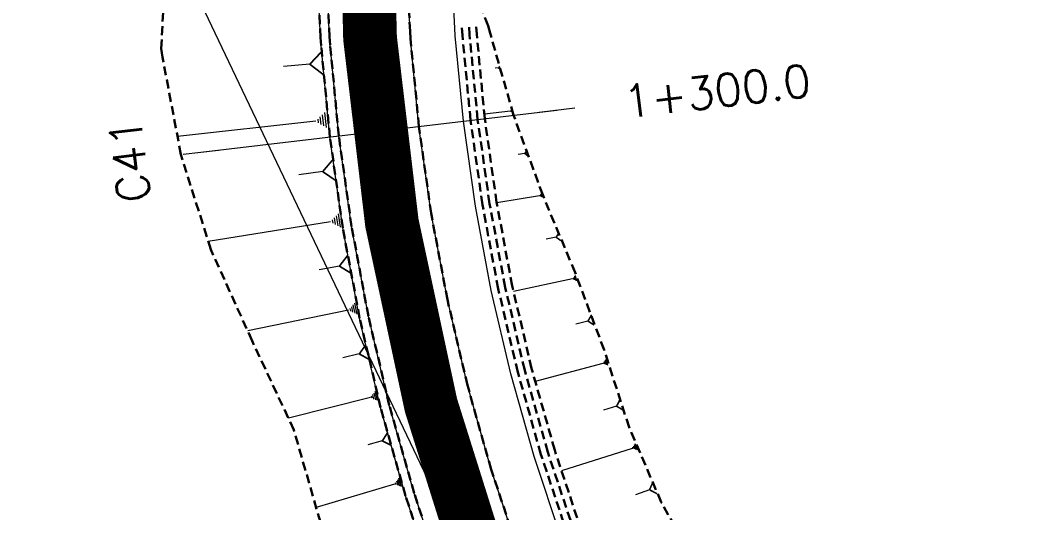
# Model space of a CAD drawing. Header units: metres. Extents: x 544752 to 548977, y 1840603 to 1844608.
# Drawn here: x 548320.4 to 548377.1, y 1841863.6 to 1841891.1 of the extents above; entities that cross this region are included whole.
import ezdxf

# ---------------------------------------------------------------- set-up
doc = ezdxf.new("R2010")
doc.units = ezdxf.units.M
doc.header["$MEASUREMENT"] = 0
for name, pattern in [('ACAD_ISO02W100', [15, 12, -3]), ('Anordnung Grundriss$0$GESTRICHELT', [0.75, 0.5, -0.25]), ('HIDDEN', [0.375, 0.25, -0.125])]:
    doc.linetypes.add(name, pattern=pattern)
doc.layers.add('C-ROAD', color=7, linetype='Continuous')
for name, color, linetype, lineweight in [('C-ROAD-CORR', 5, 'Continuous', 0), ('C-ROAD-SAMP', 150, 'HIDDEN', 0), ('C-ROAD-SAMP-TEXT', 11, 'Continuous', 0), ('C-TOPO-FEAT', 94, 'Continuous', 5)]:
    doc.layers.add(name, color=color, linetype=linetype, lineweight=lineweight)

msp = doc.modelspace()

# ---------------------------------------------------------------- linework, layer by layer
at = {"layer": 'C-ROAD-CORR', "color": 160, "linetype": 'Continuous'}
for p, q in [((548336.5328275345, 1841888.614411527, 521.9118069524227), (548335.0742674501, 1841888.495153053, 520.9360333920363)), ((548347.0639203038, 1841888.408265007, 523.3517368310985), (548346.8648938999, 1841888.389944909, 523.1518245425377)), ((548337.014189678, 1841885.348530079, 522.0149539276391), (548336.991122172, 1841885.558484014, 522.0149539276391)), ((548337.1656927208, 1841885.258931449, 522.1088428651266), (548337.119557709, 1841885.678839319, 522.1088428651266)), ((548337.3171957637, 1841885.169332819, 522.202731802614), (548337.2479932458, 1841885.799194624, 522.202731802614)), ((548337.4686988065, 1841885.079734189, 522.2966207401015), (548337.3764287828, 1841885.919549929, 522.2966207401015)), ((548347.720465591, 1841885.999344819, 523.7692228836642), (548346.269804522, 1841885.831074516, 522.3087666242801)), ((548347.7444620562, 1841885.98534858, 523.7914478773528), (548347.7406209897, 1841886.018462479, 523.7914478773528)), ((548347.7684585215, 1841885.971352343, 523.8136728710414), (548347.7607763885, 1841886.037580139, 523.8136728710414)), ((548347.7924549867, 1841885.957356104, 523.83589786473), (548347.7809317872, 1841886.056697799, 523.83589786473)), ((548347.816451452, 1841885.943359867, 523.8581228584186), (548347.801087186, 1841886.075815459, 523.8581228584186)), ((548336.8626866351, 1841885.438128709, 521.9210649901516), (548329.1510240103, 1841884.590853218, 516.7482173555703)), ((548348.5257352449, 1841883.637983412, 524.230171082663), (548348.1553909371, 1841883.586139449, 523.8561363861137)), ((548337.2524536701, 1841882.622978923, 521.929600528393), (548335.9243901414, 1841882.443649417, 521.0359704109759)), ((548349.348037875, 1841881.280450133, 524.6958190777622), (548346.9572558311, 1841880.887520217, 522.2729584706912)), ((548349.3889060718, 1841881.259142252, 524.7326906846998), (548349.3799365355, 1841881.313717395, 524.7326906846998)), ((548349.4297742685, 1841881.237834372, 524.7695622916375), (548349.411835196, 1841881.346984657, 524.7695622916375)), ((548349.4706424653, 1841881.216526491, 524.8064338985752), (548349.4437338564, 1841881.38025192, 524.8064338985752)), ((548349.511510662, 1841881.195218611, 524.8433055055128), (548349.4756325169, 1841881.413519182, 524.8433055055128)), ((548337.8297471212, 1841879.742649721, 522.0216789864372), (548337.7999694814, 1841879.928335517, 522.0216789864372)), ((548337.968426472, 1841879.669658583, 522.1052672976845), (548337.9088711923, 1841880.041030175, 522.1052672976845)), ((548338.1071058228, 1841879.596667445, 522.1888556089317), (548338.0177729032, 1841880.153724833, 522.1888556089317)), ((548338.2457851735, 1841879.523676306, 522.272443920179), (548338.1266746141, 1841880.266419491, 522.272443920179)), ((548337.6910677705, 1841879.815640859, 521.93809067519), (548330.8709478294, 1841878.721927287, 517.3328732586906)), ((548350.2757251008, 1841878.962249248, 525.1503462913108), (548349.7245998841, 1841878.85813033, 524.5893554892566)), ((548338.1853106625, 1841877.350972779, 521.9462710705205), (548337.0503200504, 1841877.14332873, 521.176839846853)), ((548351.194691966, 1841876.63835078, 525.579641011857), (548347.9004737564, 1841875.933436946, 522.2106577682623)), ((548351.252868027, 1841876.611480008, 525.6309094181897), (548351.2367772039, 1841876.686675982, 525.6309094181897)), ((548351.3110440879, 1841876.584609237, 525.6821778245225), (548351.2788624417, 1841876.735001185, 525.6821778245225)), ((548351.3692201488, 1841876.557738465, 525.7334462308552), (548351.3209476795, 1841876.783326387, 525.7334462308552)), ((548351.4273962097, 1841876.530867693, 525.7847146371879), (548351.3630329173, 1841876.831651589, 525.7847146371879)), ((548338.700755122, 1841874.892163945, 521.9542318512975), (548333.0678166747, 1841873.733380893, 518.1198738084462)), ((548338.8187708039, 1841874.836515637, 522.0238277583162), (548338.7872218887, 1841874.989877474, 522.0238277583162)), ((548338.9367864856, 1841874.780867329, 522.0934236653349), (548338.8736886554, 1841875.087591002, 522.0934236653349)), ((548339.0548021675, 1841874.725219021, 522.1630195723535), (548338.9601554221, 1841875.18530453, 522.1630195723535)), ((548339.1728178492, 1841874.669570713, 522.2326154793722), (548339.0466221889, 1841875.283018058, 522.2326154793722)), ((548352.0512522339, 1841874.285905281, 525.8338265918225), (548351.363541554, 1841874.121092664, 525.1264922747984)), ((548339.295980048, 1841872.452476446, 521.9498998667154), (548338.3695475416, 1841872.240614566, 521.3161537981528)), ((548352.9504440124, 1841871.894937764, 526.0834485152626), (548352.9275603839, 1841871.981027826, 526.0834485152626)), ((548353.0192792009, 1841871.867148486, 526.1428425135442), (548352.9735119437, 1841872.039328608, 526.1428425135442)), ((548353.0881143893, 1841871.839359208, 526.2022365118258), (548353.0194635036, 1841872.097629392, 526.2022365118258)), ((548353.1569495779, 1841871.81156993, 526.2616305101075), (548353.0654150634, 1841872.155930175, 526.2616305101075)), ((548352.881608824, 1841871.922727042, 526.024054516981), (548349.1099896072, 1841870.92019165, 522.12096380682)), ((548340.209522967, 1841869.895392799, 522.1131849930742), (548340.1153772508, 1841870.269147211, 522.1131849930742)), ((548340.3082704557, 1841869.854021667, 522.1702936845602), (548340.1827428342, 1841870.352360883, 522.1702936845602)), ((548339.9132805008, 1841870.019506195, 521.9418589186164), (548335.3372700516, 1841868.866846141, 518.7954482743465)), ((548340.0120279895, 1841869.978135063, 521.9989676101023), (548339.9806460842, 1841870.102719867, 521.9989676101023)), ((548340.1107754783, 1841869.936763931, 522.0560763015883), (548340.0480116674, 1841870.185933539, 522.0560763015883)), ((548353.6466216419, 1841869.535133685, 526.0558983261819), (548352.9077946283, 1841869.319050036, 525.285966284205)), ((548340.5782104934, 1841867.600371449, 521.9041966204259), (548339.7759551187, 1841867.37946937, 521.3493255235455)), ((548354.8061563912, 1841867.081019195, 526.3847696064108), (548354.691435292, 1841867.44008949, 526.3847696064108)), ((548354.5094156454, 1841867.18407361, 526.1334251427725), (548350.5765907309, 1841865.927556422, 522.0040368991802)), ((548354.5836008318, 1841867.158310006, 526.1962612586821), (548354.5549205571, 1841867.24807758, 526.1962612586821)), ((548354.6577860182, 1841867.132546403, 526.2590973745916), (548354.6004254688, 1841867.31208155, 526.2590973745916)), ((548354.7319712047, 1841867.106782799, 526.3219334905012), (548354.6459303803, 1841867.37608552, 526.3219334905012)), ((548341.2610132019, 1841865.185974557, 521.8555532296386), (548336.8902213378, 1841863.87866661, 518.8137364374394)), ((548341.3581413007, 1841865.150203872, 521.9107636237892), (548341.3225489268, 1841865.26920174, 521.9107636237892)), ((548341.4552693994, 1841865.114433188, 521.9659740179397), (548341.3840846518, 1841865.352428923, 521.9659740179397)), ((548341.5523974983, 1841865.078662504, 522.0211844120903), (548341.4456203767, 1841865.435656107, 522.0211844120903)), ((548341.6495255971, 1841865.042891819, 522.0763948062408), (548341.5071561016, 1841865.51888329, 522.0763948062408)), ((548355.4826287382, 1841864.87397628, 526.2624936539289), (548354.6941732318, 1841864.600396511, 525.4278053801381))]:
    msp.add_line(p, q, dxfattribs=at)
at = {"layer": 'C-ROAD-CORR', "color": 5, "linetype": 'Anordnung Grundriss$0$GESTRICHELT', "lineweight": 30, "extrusion": (-0.5529161228536814, -0.0452089249317761, 0.8320095637641228), "const_width": 0.1, "elevation": -386019.6782368291}
msp.add_lwpolyline([(-1791077.701673305, 579879.0759800493), (-1791077.043653562, 579878.1986203908), (-1791076.385633818, 579879.075980049)], dxfattribs=at)
at = {"layer": 'C-ROAD-CORR', "color": 5, "linetype": 'Anordnung Grundriss$0$GESTRICHELT', "lineweight": 30, "extrusion": (-0.704208409140307, -0.0648213821219808, 0.7070280792980391), "const_width": 0.1, "elevation": -505174.3415049796}
msp.add_lwpolyline([(-1783872.542879762, 505802.0674131232), (-1783872.45927508, 505801.9559402147), (-1783872.3756704, 505802.0674131231)], dxfattribs=at)
at = {"layer": 'C-ROAD-CORR', "color": 5, "linetype": 'Anordnung Grundriss$0$GESTRICHELT', "lineweight": 30, "extrusion": (-0.5498046756649847, -0.07424057541470258, 0.8319874732103935), "const_width": 0.1, "elevation": -437786.572127079}
msp.add_lwpolyline([(-1751941.09861224, 657460.32859984), (-1751940.496046468, 657459.5251788109), (-1751939.893480696, 657460.32859984)], dxfattribs=at)
at = {"layer": 'C-ROAD-CORR', "color": 5, "linetype": 'Anordnung Grundriss$0$GESTRICHELT', "lineweight": 30, "extrusion": (-0.7003526233815259, -0.0980413479505671, 0.7070318925017814), "const_width": 0.1, "elevation": -564247.4357120923}
msp.add_lwpolyline([(-1748076.04094859, 564869.4408745461), (-1748075.884522711, 564869.2323067078), (-1748075.728096832, 564869.4408745461)], dxfattribs=at)
at = {"layer": 'C-ROAD-CORR', "color": 5, "linetype": 'Anordnung Grundriss$0$GESTRICHELT', "lineweight": 30, "extrusion": (-0.6948884199625492, -0.1312787520700178, 0.7070332192032357), "const_width": 0.1, "elevation": -622470.5295728403}
msp.add_lwpolyline([(-1708070.384869089, 623083.9459444568), (-1708070.150254829, 623083.6331254444), (-1708069.91564057, 623083.9459444568)], dxfattribs=at)
at = {"layer": 'C-ROAD-CORR', "color": 5, "linetype": 'Anordnung Grundriss$0$GESTRICHELT', "lineweight": 30, "extrusion": (-0.5457482972221389, -0.09984345678978442, 0.8319796152643419), "const_width": 0.1, "elevation": -482719.7839813111}
msp.add_lwpolyline([(-1713127.45884816, 724821.2980668496), (-1713126.940046813, 724820.6063317199), (-1713126.421245466, 724821.2980668496)], dxfattribs=at)
at = {"layer": 'C-ROAD-CORR', "color": 5, "linetype": 'Anordnung Grundriss$0$GESTRICHELT', "lineweight": 30, "extrusion": (-0.6877086897409265, -0.164812139663458, 0.7070316235320533), "const_width": 0.1, "elevation": -680297.9315904533}
msp.add_lwpolyline([(-1663359.928819902, 680897.2950293203), (-1663359.633004321, 680896.9006085449), (-1663359.337188739, 680897.2950293203)], dxfattribs=at)
at = {"layer": 'C-ROAD-CORR', "color": 5, "linetype": 'Anordnung Grundriss$0$GESTRICHELT', "lineweight": 30, "extrusion": (-0.5408472812892692, -0.1236840471370341, 0.8319774484959375), "const_width": 0.1, "elevation": -523943.8061414487}
msp.add_lwpolyline([(-1673279.218793415, 786633.4962842666), (-1673278.79148413, 786632.9265385545), (-1673278.364174846, 786633.4962842666)], dxfattribs=at)
at = {"layer": 'C-ROAD-CORR', "color": 5, "linetype": 'Anordnung Grundriss$0$GESTRICHELT', "lineweight": 30, "extrusion": (-0.6787441298212284, -0.1985112965391754, 0.7070358345795206), "const_width": 0.1, "elevation": -737451.7878147917}
msp.add_lwpolyline([(-1613885.64127204, 738048.1377064871), (-1613885.319272758, 738047.7083741112), (-1613884.997273476, 738048.1377064871)], dxfattribs=at)
at = {"layer": 'C-ROAD-CORR', "color": 5, "linetype": 'Anordnung Grundriss$0$GESTRICHELT', "lineweight": 30, "extrusion": (-0.5348831766374368, -0.147280790284326, 0.8319905986028143), "const_width": 0.1, "elevation": -564135.6467492806}
msp.add_lwpolyline([(-1630210.72487622, 846947.4298145381), (-1630210.35072697, 846946.9309488719), (-1630209.976577721, 846947.4298145381)], dxfattribs=at)
at = {"layer": 'C-ROAD-CORR', "color": 5, "linetype": 'Anordnung Grundriss$0$GESTRICHELT', "lineweight": 30, "extrusion": (-0.6680820086137197, -0.2318123471714829, 0.7070569039798039), "const_width": 0.1, "elevation": -792941.3543486584}
msp.add_lwpolyline([(-1560335.255780088, 793574.1632803676), (-1560334.906673694, 793573.6978051749), (-1560334.557567299, 793574.1632803676)], dxfattribs=at)
at = {"layer": 'C-ROAD-SAMP', "color": 1, "linetype": 'Continuous', "lineweight": 13}
msp.add_lwpolyline([(548330.4541065149, 1841883.708248648), (548340.3847534873, 1841884.883940237), (548350.3154004597, 1841886.059631825)], dxfattribs=at)
at = {"layer": 'C-ROAD-SAMP-TEXT', "color": 4, "linetype": 'Continuous', "lineweight": 5}
msp.add_line((548349.3223357624, 1841885.942062666), (548351.3084651569, 1841886.177200984), dxfattribs=at)
at = {"layer": 'C-ROAD-SAMP-TEXT', "color": 1, "linetype": 'Continuous', "lineweight": -3}
msp.add_line((548341.3778181846, 1841885.001509395), (548339.39168879, 1841884.766371078), dxfattribs=at)
at = {"layer": 'C-ROAD-SAMP-TEXT', "color": 4, "linetype": 'Continuous', "lineweight": 9}
msp.add_line((548329.4610418177, 1841883.59067949), (548331.4471712122, 1841883.825817807), dxfattribs=at)

# ---------------------------------------------------------------- texts
at = {"layer": 'C-ROAD-SAMP-TEXT', "color": 1, "linetype": 'Continuous', "lineweight": -3, "insert": (548359.2529827348, 1841887.117754254), "char_height": 1.8, "width": 10.908, "attachment_point": 5, "rotation": 6.751832498122509, "bg_fill": 3, "box_fill_scale": 1.416666666666667, "bg_fill_color": 256, "bg_fill_true_color": 13158600, "bg_fill_transparency": 0}
msp.add_mtext('{\\Fsimplex.shx|c0;1+300.0}', dxfattribs=at)
at = {"layer": 'C-ROAD-SAMP-TEXT', "color": 1, "linetype": 'Continuous', "lineweight": 13, "insert": (548326.481847726, 1841883.237972013), "char_height": 1.8, "width": 3.982285714285715, "attachment_point": 5, "rotation": 96.75183249812251, "bg_fill": 3, "box_fill_scale": 1.416666666666667, "bg_fill_color": 256, "bg_fill_true_color": 13158600, "bg_fill_transparency": 0}
msp.add_mtext('{\\Fsimplex.shx|c0;C41}', dxfattribs=at)

# ---------------------------------------------------------------- next in the draw order: linework, layer by layer
at = {"layer": 'C-ROAD', "color": 3, "linetype": 'Continuous', "lineweight": 13}
msp.add_line((548350.437190882, 1841850.100391811), (548320.3869486051, 1841913.139602886), dxfattribs=at)
at = {"layer": 'C-ROAD', "color": 1, "linetype": 'ACAD_ISO02W100', "lineweight": -3, "ltscale": 0.1, "const_width": 3, "flags": 128}
msp.add_lwpolyline([(548350.437190882, 1841850.100391811, -0.2879144332034855), (548364.1086873615, 1841967.5948024)], format="xyb", dxfattribs=at)
at = {"layer": 'C-ROAD-CORR', "color": 11, "linetype": 'Anordnung Grundriss$0$GESTRICHELT', "lineweight": 30}
for points in [[(548370.4192379658, 1841799.00257956, 518.2921831681397), (548369.949198728, 1841799.988624946, 518.3846521424964), (548367.7976884692, 1841804.502049766, 518.7944775844189), (548365.6461782103, 1841809.015474586, 519.1822545018287), (548363.4946679514, 1841813.528899405, 519.5479828947255), (548361.3431576926, 1841818.042324225, 519.8916627631094), (548359.1916474337, 1841822.555749045, 520.2132941069805), (548358.1233591316, 1841827.585536328, 520.5128769263387), (548355.9718488727, 1841832.098961148, 520.7904112211841), (548353.8203386139, 1841836.612385968, 521.0458969915165), (548351.668828355, 1841841.125810788, 521.2793342373361), (548349.5173180961, 1841845.639235608, 521.4907229586428), (548347.9548072311, 1841848.917061168, 521.6304210102754), (548347.3590511458, 1841850.186892261, 521.6800631554366), (548345.3166939358, 1841854.88538969, 521.8473548277177), (548343.4875458246, 1841859.67092187, 521.9925979754858), (548341.8753026685, 1841864.53381947, 522.115792598741), (548340.4832220605, 1841869.464256838, 522.2169386974834), (548339.3141167468, 1841874.452271857, 522.2960362717129), (548338.3703489448, 1841879.48778607, 522.3530853214296), (548337.6538255699, 1841884.56062505, 522.3880858466333), (548337.1659943821, 1841889.66053895, 522.4010378473242), (548337.1342501678, 1841890.10737929, 522.4011221199809), (548336.9078410611, 1841894.777223221, 522.3919413235022)], [(548377.133702074, 1841825.569539053, 527.4045257341388), (548374.8764853937, 1841830.032574544, 527.6090548491036), (548372.4829515675, 1841834.43062884, 527.6405224599499), (548370.0440398317, 1841838.807051881, 527.59967161675), (548367.645997685, 1841843.2029571, 527.5820478331167), (548365.2679934672, 1841847.608414225, 527.5645736667971), (548362.9188923182, 1841852.02764919, 527.5570699749757), (548361.2314726765, 1841855.245931826, 527.5583933093789), (548360.6709549305, 1841856.332671072, 527.5621700832687), (548358.3733500127, 1841860.21528801, 527.1699816756967), (548356.1362217335, 1841864.18243761, 526.6417742911345), (548354.3458214662, 1841868.35942904, 526.3799149404008), (548352.9473946855, 1841872.682809714, 526.3099601703456), (548351.3351192912, 1841876.98619504, 525.8012008564797), (548349.5258934471, 1841881.320077815, 524.8781048339915), (548347.8991849697, 1841885.773575515, 523.9249961429825), (548346.5886723888, 1841890.348553856, 523.0688008275082), (548346.4837613839, 1841890.753118826, 522.992906343491), (548344.8535491278, 1841894.999231847, 522.0127353237597)], [(548357.1075316722, 1841821.562269233, 518.6740965318842), (548357.7994513257, 1841827.431132301, 520.2736588758083), (548355.0951585837, 1841831.681050531, 520.1429425959176), (548352.2699658202, 1841835.873336775, 519.9008885957768), (548349.539399864, 1841840.110730793, 519.7066715137755), (548346.7953544811, 1841844.341699285, 519.4804508455327), (548344.3142950473, 1841847.181660752, 518.9417663641063), (548343.3686852556, 1841848.344638401, 518.7499953349609), (548340.2057185883, 1841852.799022495, 518.167077236999), (548338.3431897118, 1841857.836038619, 518.3514018130394), (548337.1213394804, 1841863.075435311, 518.8007058494584), (548335.6427010556, 1841868.214316447, 518.8840724249453), (548333.3148123393, 1841873.187670467, 518.208610021059), (548331.0104436632, 1841878.278925877, 517.3807373975445), (548329.3422641173, 1841883.57661737, 516.8083477048446), (548328.3169368496, 1841889.014408044, 516.4859609017336), (548328.2490024992, 1841889.493704886, 516.4635123350487), (548328.5031941206, 1841894.542391523, 516.7866566693948)]]:
    msp.add_polyline3d(points, dxfattribs=at)
at = {"layer": 'C-ROAD-CORR', "color": 92, "linetype": 'Anordnung Grundriss$0$GESTRICHELT', "lineweight": 30}
for points in [[(548370.4192379658, 1841799.00257956, 518.2921831681397), (548369.949198728, 1841799.988624946, 518.3846521424964), (548367.7976884692, 1841804.502049766, 518.7944775844189), (548365.6461782103, 1841809.015474586, 519.1822545018287), (548363.4946679514, 1841813.528899405, 519.5479828947255), (548361.3431576926, 1841818.042324225, 519.8916627631094), (548359.1916474337, 1841822.555749045, 520.2132941069805), (548358.1233591316, 1841827.585536328, 520.5128769263387), (548355.9718488727, 1841832.098961148, 520.7904112211841), (548353.8203386139, 1841836.612385968, 521.0458969915165), (548351.668828355, 1841841.125810788, 521.2793342373361), (548349.5173180961, 1841845.639235608, 521.4907229586428), (548347.9548072311, 1841848.917061168, 521.6304210102754), (548347.3590511458, 1841850.186892261, 521.6800631554366), (548345.3166939358, 1841854.88538969, 521.8473548277177), (548343.4875458246, 1841859.67092187, 521.9925979754858), (548341.8753026685, 1841864.53381947, 522.115792598741), (548340.4832220605, 1841869.464256838, 522.2169386974834), (548339.3141167468, 1841874.452271857, 522.2960362717129), (548338.3703489448, 1841879.48778607, 522.3530853214296), (548337.6538255699, 1841884.56062505, 522.3880858466333), (548337.1659943821, 1841889.66053895, 522.4010378473242), (548337.1342501678, 1841890.10737929, 522.4011221199809), (548336.9078410611, 1841894.777223221, 522.3919413235022)], [(548369.9870025642, 1841798.796536713, 517.9729611295563), (548369.276983593, 1841799.668185852, 517.8881960795246), (548366.2641558865, 1841803.771028154, 517.661906315492), (548364.1459723109, 1841808.300339514, 518.0742962372201), (548362.1554461695, 1841812.890504059, 518.5589174324601), (548359.7405396424, 1841817.278370174, 518.7080692880486), (548357.1075316722, 1841821.562269233, 518.6740965318842), (548357.7994513257, 1841827.431132301, 520.2736588758083), (548355.0951585837, 1841831.681050531, 520.1429425959176), (548352.2699658202, 1841835.873336775, 519.9008885957768), (548349.539399864, 1841840.110730793, 519.7066715137755), (548346.7953544811, 1841844.341699285, 519.4804508455327), (548344.3142950473, 1841847.181660752, 518.9417663641063), (548343.3686852556, 1841848.344638401, 518.7499953349609), (548340.2057185883, 1841852.799022495, 518.167077236999), (548338.3431897118, 1841857.836038619, 518.3514018130394), (548337.1213394804, 1841863.075435311, 518.8007058494584), (548335.6427010556, 1841868.214316447, 518.8840724249453), (548333.3148123393, 1841873.187670467, 518.208610021059), (548331.0104436632, 1841878.278925877, 517.3807373975445), (548329.3422641173, 1841883.57661737, 516.8083477048446), (548328.3169368496, 1841889.014408044, 516.4859609017336), (548328.2490024992, 1841889.493704886, 516.4635123350487), (548328.5031941206, 1841894.542391523, 516.7866566693948)], [(548367.7671545917, 1841826.643618537, 519.7332941069805), (548365.6156443328, 1841831.157043357, 520.0328769263386), (548363.4641340739, 1841835.670468177, 520.310411221184), (548361.3126238151, 1841840.183892997, 520.5658969915165), (548359.1611135562, 1841844.697317817, 520.7993342373361), (548357.0096032973, 1841849.210742638, 521.0107229586428), (548355.4470924323, 1841852.488568198, 521.1504210102754), (548354.894721289, 1841853.665925963, 521.2000631554366), (548353.0010953319, 1841858.022263163, 521.3673548277177), (548351.305151877, 1841862.459296954, 521.5125979754857), (548349.8103176362, 1841866.968062158, 521.635792598741), (548348.5196129734, 1841871.539448659, 521.7369386974834), (548347.4356458017, 1841876.164219814, 521.8160362717128), (548346.5606063138, 1841880.833031115, 521.8730853214296), (548345.8962625569, 1841885.536449068, 521.9080858466333), (548345.4439568607, 1841890.264970256, 521.9210378473242), (548345.4145243657, 1841890.679270194, 521.9211221199809)], [(548367.4060806062, 1841826.471497717, 519.7332941069805), (548365.2545703473, 1841830.984922537, 520.0328769263386), (548363.1030600884, 1841835.498347357, 520.310411221184), (548360.9515498296, 1841840.011772177, 520.5658969915165), (548358.8000395707, 1841844.525196997, 520.7993342373361), (548356.6485293118, 1841849.038621817, 521.0107229586428), (548355.0860184467, 1841852.316447377, 521.1504210102754), (548354.5315564629, 1841853.498261688, 521.2000631554366), (548352.6307627345, 1841857.871088538, 521.3673548277177), (548350.9283997781, 1841862.324917432, 521.5125979754857), (548349.4279072763, 1841866.850749257, 521.635792598741), (548348.1323170259, 1841871.439439415, 521.7369386974834), (548347.0442468111, 1841876.081716298, 521.8160362717128), (548346.1658951152, 1841880.768200029, 521.8730853214296), (548345.4990366781, 1841885.489421405, 521.9080858466333), (548345.0450189098, 1841890.235841037, 521.9210378473242), (548345.0154750068, 1841890.651709187, 521.9211221199809)]]:
    msp.add_polyline3d(points, dxfattribs=at)
at = {"layer": 'C-ROAD-CORR', "color": 5, "linetype": 'Anordnung Grundriss$0$GESTRICHELT', "lineweight": 30}
for points in [[(548360.7262118725, 1841823.287262534, 520.2332941069805), (548358.5747016136, 1841827.800687354, 520.5328769263386), (548356.4231913547, 1841832.314112174, 520.810411221184), (548354.2716810959, 1841836.827536994, 521.0658969915165), (548352.120170837, 1841841.340961814, 521.2993342373361), (548349.9686605781, 1841845.854386634, 521.5107229586428), (548348.4061497131, 1841849.132212194, 521.6504210102754), (548347.8130071786, 1841850.396472605, 521.7000631554366), (548345.7796096825, 1841855.074357971, 521.8673548277177), (548343.9584859482, 1841859.838896273, 522.0125979754857), (548342.3533156185, 1841864.680460596, 522.135792598741), (548340.967341995, 1841869.589268393, 522.2369386974834), (548339.8033654849, 1841874.555401252, 522.3160362717128), (548338.863737943, 1841879.568824928, 522.3730853214296), (548338.1503579186, 1841884.619409629, 522.4080858466333), (548337.6646668206, 1841889.696950475, 522.4210378473242), (548337.6330618664, 1841890.141830549, 522.4211221199809), (548337.4076460046, 1841894.79118812, 522.4119413235022)], [(548364.7882942104, 1841825.223621766, 520.2332941069805), (548362.6367839515, 1841829.737046586, 520.5328769263386), (548360.4852736926, 1841834.250471406, 520.810411221184), (548358.3337634339, 1841838.763896226, 521.0658969915165), (548356.182253175, 1841843.277321046, 521.2993342373361), (548354.030742916, 1841847.790745866, 521.5107229586428), (548352.468232051, 1841851.068571427, 521.6504210102754), (548351.898611473, 1841852.282695696, 521.7000631554366), (548349.9458514033, 1841856.775072505, 521.8673548277177), (548348.196947061, 1841861.350665897, 522.0125979754857), (548346.6554321671, 1841866.000230728, 522.135792598741), (548345.3244214057, 1841870.714372393, 522.2369386974834), (548344.2066041293, 1841875.483565807, 522.3160362717128), (548343.304238926, 1841880.298174652, 522.3730853214296), (548342.619149056, 1841885.148470844, 522.4080858466333), (548342.1527187668, 1841890.024654195, 522.4210378473242), (548342.1223671545, 1841890.451891883, 522.4211221199809), (548341.9058904967, 1841894.916872208, 522.4119413235022)]]:
    msp.add_polyline3d(points, dxfattribs=at)
at = {"layer": 'C-ROAD-CORR', "color": 160, "linetype": 'Anordnung Grundriss$0$GESTRICHELT', "lineweight": 30}
for points in [[(548360.7262118725, 1841823.287262534, 520.0832941069805), (548358.5747016136, 1841827.800687354, 520.3828769263387), (548356.4231913547, 1841832.314112174, 520.6604112211841), (548354.2716810959, 1841836.827536994, 520.9158969915165), (548352.120170837, 1841841.340961814, 521.1493342373361), (548349.9686605781, 1841845.854386634, 521.3607229586428), (548348.4061497131, 1841849.132212194, 521.5004210102754), (548347.8130071786, 1841850.396472605, 521.5500631554366), (548345.7796096825, 1841855.074357971, 521.7173548277177), (548343.9584859482, 1841859.838896273, 521.8625979754858), (548342.3533156185, 1841864.680460596, 521.985792598741), (548340.967341995, 1841869.589268393, 522.0869386974834), (548339.8033654849, 1841874.555401252, 522.1660362717129), (548338.863737943, 1841879.568824928, 522.2230853214296), (548338.1503579186, 1841884.619409629, 522.2580858466333), (548337.6646668206, 1841889.696950475, 522.2710378473242), (548337.6330618664, 1841890.141830549, 522.2711221199809), (548337.4076460046, 1841894.79118812, 522.2619413235022)], [(548364.7882942104, 1841825.223621766, 520.0832941069805), (548362.6367839515, 1841829.737046586, 520.3828769263387), (548360.4852736926, 1841834.250471406, 520.6604112211841), (548358.3337634339, 1841838.763896226, 520.9158969915165), (548356.182253175, 1841843.277321046, 521.1493342373361), (548354.030742916, 1841847.790745866, 521.3607229586428), (548352.468232051, 1841851.068571427, 521.5004210102754), (548351.898611473, 1841852.282695696, 521.5500631554366), (548349.9458514033, 1841856.775072505, 521.7173548277177), (548348.196947061, 1841861.350665897, 521.8625979754858), (548346.6554321671, 1841866.000230728, 521.985792598741), (548345.3244214057, 1841870.714372393, 522.0869386974834), (548344.2066041293, 1841875.483565807, 522.1660362717129), (548343.304238926, 1841880.298174652, 522.2230853214296), (548342.619149056, 1841885.148470844, 522.2580858466333), (548342.1527187668, 1841890.024654195, 522.2710378473242), (548342.1223671545, 1841890.451891883, 522.2711221199809), (548341.9058904967, 1841894.916872208, 522.2619413235022)]]:
    msp.add_polyline3d(points, dxfattribs=at)
at = {"layer": 'C-ROAD-CORR', "color": 150, "linetype": 'Anordnung Grundriss$0$GESTRICHELT', "lineweight": 30}
msp.add_polyline3d([(548362.7572530415, 1841824.25544215, 520.3007941069804), (548360.6057427826, 1841828.76886697, 520.6003769263386), (548358.4542325237, 1841833.28229179, 520.877911221184), (548356.3027222649, 1841837.79571661, 521.1333969915165), (548354.151212006, 1841842.30914143, 521.3668342373361), (548351.9997017471, 1841846.82256625, 521.5782229586428), (548350.437190882, 1841850.100391811, 521.7179210102754), (548349.8558093258, 1841851.33958415, 521.7675631554366), (548347.8627305429, 1841855.924715238, 521.9348548277177), (548346.0777165046, 1841860.594781085, 522.0800979754857), (548344.5043738928, 1841865.340345662, 522.203292598741), (548343.1458817003, 1841870.151820393, 522.3044386974834), (548342.0049848071, 1841875.019483529, 522.3835362717128), (548341.0839884345, 1841879.93349979, 522.4405853214296), (548340.3847534873, 1841884.883940237, 522.4755858466333), (548339.9086927937, 1841889.860802335, 522.4885378473242), (548339.8777145104, 1841890.296861216, 522.4886221199808), (548339.6567682506, 1841894.854030164, 522.4794413235022)], dxfattribs=at)
msp.add_polyline3d([(548362.7572530415, 1841824.25544215, 520.3007941069804), (548360.6057427826, 1841828.76886697, 520.6003769263386), (548358.4542325237, 1841833.28229179, 520.877911221184), (548356.3027222649, 1841837.79571661, 521.1333969915165), (548354.151212006, 1841842.30914143, 521.3668342373361), (548351.9997017471, 1841846.82256625, 521.5782229586428), (548350.437190882, 1841850.100391811, 521.7179210102754), (548349.8558093258, 1841851.33958415, 521.7675631554366), (548347.8627305429, 1841855.924715238, 521.9348548277177), (548346.0777165046, 1841860.594781085, 522.0800979754857), (548344.5043738928, 1841865.340345662, 522.203292598741), (548343.1458817003, 1841870.151820393, 522.3044386974834), (548342.0049848071, 1841875.019483529, 522.3835362717128), (548341.0839884345, 1841879.93349979, 522.4405853214296), (548340.3847534873, 1841884.883940237, 522.4755858466333), (548339.9086927937, 1841889.860802335, 522.4885378473242), (548339.8777145104, 1841890.296861216, 522.4886221199808), (548339.6567682506, 1841894.854030164, 522.4794413235022)], dxfattribs=at)
at = {"layer": 'C-ROAD-CORR', "color": 1, "linetype": 'Anordnung Grundriss$0$GESTRICHELT', "lineweight": 30}
for points in [[(548368.1282285773, 1841826.815739358, 520.1332941069804), (548365.9767183184, 1841831.329164178, 520.4328769263386), (548363.8252080595, 1841835.842588998, 520.710411221184), (548361.6736978007, 1841840.356013818, 520.9658969915165), (548359.5221875418, 1841844.869438638, 521.1993342373361), (548357.3706772829, 1841849.382863458, 521.4107229586427), (548355.8081664179, 1841852.660689019, 521.5504210102754), (548355.2578861152, 1841853.833590237, 521.6000631554366), (548353.3714279293, 1841858.173437788, 521.7673548277177), (548351.6819039759, 1841862.593676476, 521.9125979754857), (548350.192727996, 1841867.085375058, 522.035792598741), (548348.9069089211, 1841871.639457903, 522.1369386974834), (548347.8270447922, 1841876.24672333, 522.2160362717128), (548346.9553175123, 1841880.897862202, 522.2730853214296), (548346.2934884358, 1841885.583476732, 522.3080858466333), (548345.8428948114, 1841890.294099476, 522.3210378473242), (548345.8135737246, 1841890.706831201, 522.3211221199808)], [(548377.133702074, 1841825.569539053, 527.4045257341388), (548374.8764853937, 1841830.032574544, 527.6090548491036), (548372.4829515675, 1841834.43062884, 527.6405224599499), (548370.0440398317, 1841838.807051881, 527.59967161675), (548367.645997685, 1841843.2029571, 527.5820478331167), (548365.2679934672, 1841847.608414225, 527.5645736667971), (548362.9188923182, 1841852.02764919, 527.5570699749757), (548361.2314726765, 1841855.245931826, 527.5583933093789), (548360.6709549305, 1841856.332671072, 527.5621700832687), (548358.3733500127, 1841860.21528801, 527.1699816756967), (548356.1362217335, 1841864.18243761, 526.6417742911345), (548354.3458214662, 1841868.35942904, 526.3799149404008), (548352.9473946855, 1841872.682809714, 526.3099601703456), (548351.3351192912, 1841876.98619504, 525.8012008564797), (548349.5258934471, 1841881.320077815, 524.8781048339915), (548347.8991849697, 1841885.773575515, 523.9249961429825), (548346.5886723888, 1841890.348553856, 523.0688008275082), (548346.4837613839, 1841890.753118826, 522.992906343491)]]:
    msp.add_polyline3d(points, dxfattribs=at)
at = {"layer": 'C-TOPO-FEAT', "color": 94, "linetype": 'Continuous', "lineweight": 0, "ltscale": 2}
for points in [[(548360.2748693905, 1841823.072111508, 520.2132941069805), (548358.1233591316, 1841827.585536328, 520.5128769263387), (548355.9718488727, 1841832.098961148, 520.7904112211841), (548353.8203386139, 1841836.612385968, 521.0458969915165), (548351.668828355, 1841841.125810788, 521.2793342373361), (548349.5173180961, 1841845.639235608, 521.4907229586428), (548347.9548072311, 1841848.917061168, 521.6304210102754), (548347.3590511458, 1841850.186892261, 521.6800631554366), (548345.3166939358, 1841854.88538969, 521.8473548277177), (548343.4875458246, 1841859.67092187, 521.9925979754858), (548341.8753026685, 1841864.53381947, 522.115792598741), (548340.4832220605, 1841869.464256838, 522.2169386974834), (548339.3141167468, 1841874.452271857, 522.2960362717129), (548338.3703489448, 1841879.48778607, 522.3530853214296), (548337.6538255699, 1841884.56062505, 522.3880858466333), (548337.1659943821, 1841889.66053895, 522.4010378473242), (548337.1342501678, 1841890.10737929, 522.4011221199809), (548336.9078410611, 1841894.777223221, 522.3919413235022)], [(548360.7262118725, 1841823.287262534, 519.7832941069804), (548358.5747016136, 1841827.800687354, 520.0828769263386), (548356.4231913547, 1841832.314112174, 520.360411221184), (548354.2716810959, 1841836.827536994, 520.6158969915165), (548352.120170837, 1841841.340961814, 520.849334237336), (548349.9686605781, 1841845.854386634, 521.0607229586427), (548348.4061497131, 1841849.132212194, 521.2004210102754), (548347.8130071786, 1841850.396472605, 521.2500631554366), (548345.7796096825, 1841855.074357971, 521.4173548277176), (548343.9584859482, 1841859.838896273, 521.5625979754857), (548342.3533156185, 1841864.680460596, 521.6857925987409), (548340.967341995, 1841869.589268393, 521.7869386974834), (548339.8033654849, 1841874.555401252, 521.8660362717128), (548338.863737943, 1841879.568824928, 521.9230853214295), (548338.1503579186, 1841884.619409629, 521.9580858466333), (548337.6646668206, 1841889.696950475, 521.9710378473242), (548337.6330618664, 1841890.141830549, 521.9711221199808), (548337.4076460046, 1841894.79118812, 521.9619413235022)], [(548362.7572530415, 1841824.25544215, 520.1507941069805), (548360.6057427826, 1841828.76886697, 520.4503769263387), (548358.4542325237, 1841833.28229179, 520.7279112211841), (548356.3027222649, 1841837.79571661, 520.9833969915165), (548354.151212006, 1841842.30914143, 521.2168342373361), (548351.9997017471, 1841846.82256625, 521.4282229586428), (548350.437190882, 1841850.100391811, 521.5679210102754), (548349.8558093258, 1841851.33958415, 521.6175631554366), (548347.8627305429, 1841855.924715238, 521.7848548277177), (548346.0777165046, 1841860.594781085, 521.9300979754858), (548344.5043738928, 1841865.340345662, 522.053292598741), (548343.1458817003, 1841870.151820393, 522.1544386974834), (548342.0049848071, 1841875.019483529, 522.2335362717129), (548341.0839884345, 1841879.93349979, 522.2905853214296), (548340.3847534873, 1841884.883940237, 522.3255858466333), (548339.9086927937, 1841889.860802335, 522.3385378473242), (548339.8777145104, 1841890.296861216, 522.3386221199809), (548339.6567682506, 1841894.854030164, 522.3294413235022)], [(548362.7572530415, 1841824.25544215, 520.1507941069805), (548360.6057427826, 1841828.76886697, 520.4503769263387), (548358.4542325237, 1841833.28229179, 520.7279112211841), (548356.3027222649, 1841837.79571661, 520.9833969915165), (548354.151212006, 1841842.30914143, 521.2168342373361), (548351.9997017471, 1841846.82256625, 521.4282229586428), (548350.437190882, 1841850.100391811, 521.5679210102754), (548349.8558093258, 1841851.33958415, 521.6175631554366), (548347.8627305429, 1841855.924715238, 521.7848548277177), (548346.0777165046, 1841860.594781085, 521.9300979754858), (548344.5043738928, 1841865.340345662, 522.053292598741), (548343.1458817003, 1841870.151820393, 522.1544386974834), (548342.0049848071, 1841875.019483529, 522.2335362717129), (548341.0839884345, 1841879.93349979, 522.2905853214296), (548340.3847534873, 1841884.883940237, 522.3255858466333), (548339.9086927937, 1841889.860802335, 522.3385378473242), (548339.8777145104, 1841890.296861216, 522.3386221199809), (548339.6567682506, 1841894.854030164, 522.3294413235022)], [(548362.7572530415, 1841824.25544215, 519.8507941069804), (548360.6057427826, 1841828.76886697, 520.1503769263386), (548358.4542325237, 1841833.28229179, 520.427911221184), (548356.3027222649, 1841837.79571661, 520.6833969915165), (548354.151212006, 1841842.30914143, 520.916834237336), (548351.9997017471, 1841846.82256625, 521.1282229586427), (548350.437190882, 1841850.100391811, 521.2679210102754), (548349.8558093258, 1841851.33958415, 521.3175631554366), (548347.8627305429, 1841855.924715238, 521.4848548277176), (548346.0777165046, 1841860.594781085, 521.6300979754857), (548344.5043738928, 1841865.340345662, 521.7532925987409), (548343.1458817003, 1841870.151820393, 521.8544386974834), (548342.0049848071, 1841875.019483529, 521.9335362717128), (548341.0839884345, 1841879.93349979, 521.9905853214295), (548340.3847534873, 1841884.883940237, 522.0255858466332), (548339.9086927937, 1841889.860802335, 522.0385378473242), (548339.8777145104, 1841890.296861216, 522.0386221199808), (548339.6567682506, 1841894.854030164, 522.0294413235022)], [(548362.7572530415, 1841824.25544215, 519.8507941069804), (548360.6057427826, 1841828.76886697, 520.1503769263386), (548358.4542325237, 1841833.28229179, 520.427911221184), (548356.3027222649, 1841837.79571661, 520.6833969915165), (548354.151212006, 1841842.30914143, 520.916834237336), (548351.9997017471, 1841846.82256625, 521.1282229586427), (548350.437190882, 1841850.100391811, 521.2679210102754), (548349.8558093258, 1841851.33958415, 521.3175631554366), (548347.8627305429, 1841855.924715238, 521.4848548277176), (548346.0777165046, 1841860.594781085, 521.6300979754857), (548344.5043738928, 1841865.340345662, 521.7532925987409), (548343.1458817003, 1841870.151820393, 521.8544386974834), (548342.0049848071, 1841875.019483529, 521.9335362717128), (548341.0839884345, 1841879.93349979, 521.9905853214295), (548340.3847534873, 1841884.883940237, 522.0255858466332), (548339.9086927937, 1841889.860802335, 522.0385378473242), (548339.8777145104, 1841890.296861216, 522.0386221199808), (548339.6567682506, 1841894.854030164, 522.0294413235022)], [(548364.7882942104, 1841825.223621766, 519.7832941069804), (548362.6367839515, 1841829.737046586, 520.0828769263386), (548360.4852736926, 1841834.250471406, 520.360411221184), (548358.3337634339, 1841838.763896226, 520.6158969915165), (548356.182253175, 1841843.277321046, 520.849334237336), (548354.030742916, 1841847.790745866, 521.0607229586427), (548352.468232051, 1841851.068571427, 521.2004210102754), (548351.898611473, 1841852.282695696, 521.2500631554366), (548349.9458514033, 1841856.775072505, 521.4173548277176), (548348.196947061, 1841861.350665897, 521.5625979754857), (548346.6554321671, 1841866.000230728, 521.6857925987409), (548345.3244214057, 1841870.714372393, 521.7869386974834), (548344.2066041293, 1841875.483565807, 521.8660362717128), (548343.304238926, 1841880.298174652, 521.9230853214295), (548342.619149056, 1841885.148470844, 521.9580858466333), (548342.1527187668, 1841890.024654195, 521.9710378473242), (548342.1223671545, 1841890.451891883, 521.9711221199808), (548341.9058904967, 1841894.916872208, 521.9619413235022)], [(548367.0450066205, 1841826.299376896, 520.1332941069804), (548364.8934963616, 1841830.812801716, 520.4328769263386), (548362.7419861027, 1841835.326226536, 520.710411221184), (548360.5904758439, 1841839.839651356, 520.9658969915165), (548358.438965585, 1841844.353076176, 521.1993342373361), (548356.2874553261, 1841848.866500996, 521.4107229586427), (548354.724944461, 1841852.144326556, 521.5504210102754), (548354.1683916367, 1841853.330597413, 521.6000631554366), (548352.260430137, 1841857.719913912, 521.7673548277177), (548350.5516476792, 1841862.19053791, 521.9125979754857), (548349.0454969164, 1841866.733436357, 522.035792598741), (548347.7450210783, 1841871.33943017, 522.1369386974834), (548346.6528478204, 1841875.999212782, 522.2160362717128), (548345.7711839167, 1841880.703368942, 522.2730853214296), (548345.1018107992, 1841885.442393741, 522.3080858466333), (548344.6460809591, 1841890.206711817, 522.3210378473242), (548344.6164256479, 1841890.624148179, 522.3211221199808), (548344.4049152144, 1841894.986696702, 522.3119413235022)]]:
    msp.add_polyline3d(points, dxfattribs=at)

doc.saveas('drawing.dxf')
